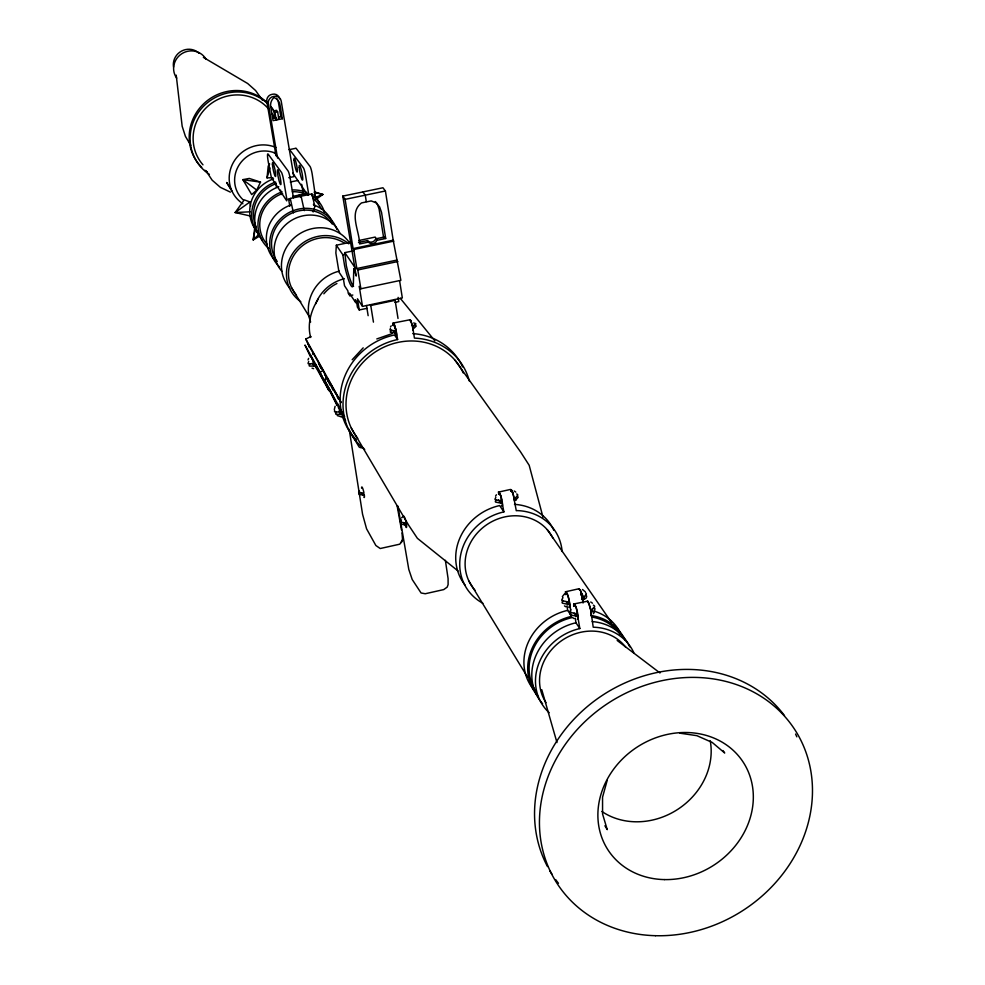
<?xml version="1.0" encoding="UTF-8"?>
<svg xmlns="http://www.w3.org/2000/svg" width="985" height="985" viewBox="0 0 985 985"><rect width="100%" height="100%" fill="white"/><g stroke="black" fill="none" stroke-linecap="round" stroke-linejoin="round"><path stroke-width="1.48" d="M565.476 594.127L565.476 591.788L578.527 588.845C582.886 590.766 581.815 598.769 583.194 602.82M355.511 268.265L353.787 268.634L353.381 283.298A24.588 3.349 78.1 0 1 344.651 266.073L342.792 254.721L336.341 245.216L351.288 242.088M402.028 532.947L402.545 539.694L399.836 544.163L380.222 548.522L375.864 545.505L366.568 528.81L362.566 514.256L349.183 429.288M290.169 200.14L290.255 198.453L311.925 193.959L314.855 206.407L313.144 211.972M392.953 325.296L393.089 323.068L410.302 319.706L412.58 326.318L414.426 338.101A65.515 60.59 -33 0 1 469.365 381.146M311.814 195.646L311.925 193.959M315.249 194.931L312.183 174A6.23 0.825 78.3 0 0 310.041 166.453L296.19 148.415A10.059 1.293 78.3 0 0 295.623 148.329L289.134 149.658A10.072 1.268 78.3 0 1 289.701 149.745L303.405 167.819A6.242 0.813 78.3 0 1 305.547 175.367L308.748 194.624M272.919 177.682L267.034 177.866L268.216 166.096L269.681 163.941M334.309 409.6L335.097 406.288M254.893 226.612L253.194 239.909L259.683 236.055M336.341 245.216L335.86 253.022L339 272.131L343.359 278.693L344.528 285.761L347.828 290.747L348.247 293.284L349.823 295.685L352.827 295.044M255.644 226.944L253.194 239.909L259.375 233.851M353.603 286.278A24.588 3.361 78.1 0 1 346.338 265.716L344.824 252.628L353.8 250.744M334.654 410.4L334.518 411.385A13.384 5.036 -25.4 0 0 334.814 411.927L339.714 412.013L340.97 414.66M310.718 355.881L316.899 368.562L316.247 367.393M607.154 780.452L602.549 797.222L602.574 814.004L607.24 829.641L604.913 825.775M267.034 177.866L269.878 167.856M308.046 359.919L308.625 358.355M401.375 542.624L402.545 539.694M256.728 190.08L260.52 182.114L249.303 178.433L242.864 179.652L251.68 194.587L256.728 190.08L242.864 179.652L260.52 182.114M578.577 589.35L579.229 588.821L580.276 590.224A7.412 1.465 76.6 0 1 582.381 596.873A7.412 1.465 76.6 0 1 582.788 602.635M318.377 298.874C311.014 310.09 307.012 324.299 310.681 337.486M367.331 240.586C369.03 244.797 375.408 244.625 376.861 240.34L385.689 238.493L384.581 236.979L375.753 238.826C374.571 242.224 369.744 243.443 367.331 240.586L358.491 242.445M336.328 411.829L335.639 413.737A13.384 5.048 -25.4 0 0 335.934 414.266L340.835 414.353L339 411.04M593.426 613.667L594.312 612.227M562.337 596.651L564.417 594.029M495.566 496.083L496.403 494.765M309.819 363.773L309.13 365.558A12.854 4.666 -25.5 0 0 309.401 366.063L314.08 366.075L312.38 363.009M308.736 361.507L308.046 363.293A12.867 4.654 -25.5 0 0 308.317 363.785L312.984 363.797L314.215 366.358M390.479 326.983L391.217 325.826M359.106 490.887L358.614 492.057A9.739 3.644 -9.4 0 0 358.872 492.463L362.763 493.239L363.108 495.344M343.445 416.113L342.94 417.234A9.739 3.447 -9.4 0 0 343.186 417.603L343.937 418.022M390.417 328.547L389.9 329.729A10.946 3.632 -9 0 0 390.183 330.11L394.603 330.8L394.985 333.225M352.174 359.747L363.182 347.853M401.597 517.876L402.545 516.953M570.721 609.629L569.822 611.771A13.47 5.578 -7.9 0 0 570.266 612.375L575.954 613.618L576.36 616.499M571.091 612.178L570.192 614.32A13.47 5.59 -7.9 0 0 570.635 614.923L576.323 616.167L574.132 613.163M562.928 600.468L562.041 602.586A13.347 5.491 -8 0 0 562.472 603.177L568.099 604.396L566.301 601.933M562.977 597.6L561.672 600.05A13.359 5.479 -8 0 0 562.103 600.653L567.729 601.86L568.136 604.716M496.194 499.752L495.295 501.599A12.386 4.74 -8.5 0 0 495.664 502.104L500.811 503.113L498.472 499.937M495.837 497.388L494.938 499.223A12.386 4.728 -8.5 0 0 495.307 499.74L500.442 500.737L500.848 503.421M401.523 522.087L400.661 523.663A10.478 4.026 -9.1 0 0 400.944 524.106L405.192 524.98L403.616 522.542M401.535 519.821L400.329 521.656A10.49 4.026 -9.1 0 0 400.612 522.099L404.86 522.973L405.229 525.239M360.091 492.254L358.922 493.928A9.727 3.644 -9.4 0 0 359.18 494.322L363.083 495.11L361.692 492.894M250.658 206.148L249.944 201.962L235.156 212.526L250.99 216.146M315.508 199.709L322.883 194.439L314.313 191.903M391.513 330.172L390.232 331.859A10.946 3.644 -9 0 0 390.528 332.253L394.948 332.942L393.323 330.775M592.17 609.395L594.189 607.979L594.657 606.304A13.482 5.578 -7.9 0 0 594.164 605.64L593.339 605.135M583.883 596.799L585.903 595.42L586.358 593.758A13.359 5.479 -8 0 0 585.89 593.105L585.619 592.921M580.608 594.435L584.253 599.336L586.26 597.944L586.728 596.294A13.359 5.491 -8 0 0 586.247 595.642L585.422 595.137M515.758 499.998L518.159 497.327A12.386 4.74 -8.5 0 0 517.753 496.76L516.706 496.194M308.367 344.836L305.793 339.025L310.964 336.513M310.509 356.902L304.981 345.058L320.088 372.084L323.117 370.606L330.11 385.27M323.696 379.902L315.422 364.302L324.988 383.116L323.696 379.902L327.315 378.092L341.032 402.619M314.843 197.653L322.883 194.439L314.313 192.457M376.812 338.938L392.129 333.619M385.689 238.493L381.527 212.304L379.582 206.825L375.913 202.775L371.185 200.915L361.483 202.935C348.53 212.908 359.611 231.056 359.574 243.972L368.427 242.113M573.738 606.391L573.713 604.002L587.934 601.133L590.692 609.703M399.614 280.799L402.323 297.938L362.505 306.384L359.254 286.376L360.867 288.777L400.87 280.319L393.187 240.192L385.406 190.979L382.931 187.766L342.768 196.113L356.25 276.046L353.787 268.634M370.249 304.747L370.754 305.498L395.12 300.326L398.014 318.463M349.823 295.685L349.416 293.148L355.794 302.789L355.302 299.785L356.533 301.632L357.432 307.197L359.266 309.967L366.949 308.33M394.948 302.383L398.777 301.57L398.112 297.384M358.749 240.525L375.162 237.077L376.861 239.429M342.768 196.113L345.095 199.364L353.11 248.602L393.187 240.192M353.11 248.602L353.738 249.513L393.852 241.091M342.792 254.721L344.491 254.364M353.738 249.513L356.829 268.523L396.869 260.089M356.829 268.523L357.814 269.964L397.903 261.517M345.095 199.364L385.406 190.979M288.777 177.669L293.862 176.623L281.193 100.999A6.181 5.935 -37 0 0 273.793 96.407A6.181 5.935 -37 0 0 268.351 103.61L277.548 158.068M290.267 182.028L297.79 180.477M292.754 196.397L306.717 193.503M272.685 118.225L275 117.757M278.484 117.043L280.799 116.575L282.35 118.742L273.054 120.638L270.703 106.712A10.133 9.702 -37.2 0 1 273.978 97.552A10.133 9.715 -36.6 0 1 280.011 104.816L282.35 118.742M275.024 118.102L276.145 119.677L278.866 119.123L277.635 111.871L276.526 110.308L273.805 110.862L275.024 118.102L276.391 117.831M273.805 110.862L274.926 112.425L277.635 111.871M250.128 211.812L235.156 212.526L244.28 199.856L249.944 201.962M342.017 417.111L337.202 415.547M573.713 604.002L574.76 604.113L576.336 607.88L579.82 628.565A52.734 46.935 -32.9 0 0 538.463 664.419A52.734 46.935 -32.9 0 0 549.187 712.709M679.638 733.148L696.875 735.672L712.241 742.456L724.701 752.996L722.965 750.545M565.476 591.788L566.535 591.948L568.123 595.703L570.771 610.281M413.7 322.932L415.596 323.572A10.946 3.632 -9 0 1 415.904 323.966L413.663 326.121L413.995 328.264L416.236 326.097A10.946 3.644 -9 0 0 415.941 325.715L414.032 325.075M393.089 323.068L396.056 329.84L397.608 339.542A65.515 60.59 -33 0 0 345.624 386.859A65.515 60.59 -33 0 0 364.709 449.529M343.63 416.138L344.516 416.36M312.048 368.156L313.612 368.661M230.379 192.124L220.418 187.372L212.144 180.181L206.124 171.045M593.352 607.511L594.534 608.188A13.47 5.59 -7.9 0 1 594.977 608.792L594.558 610.54L592.539 611.944L592.108 609.038M516.657 493.965L517.396 494.396A12.399 4.728 -8.5 0 1 517.778 494.901L517.322 496.391L515.401 497.622L515.795 500.306M203.378 57.389L247.654 83.491L255.607 90.546L262.502 100.298M564.467 605.898L565.883 606.785M572.642 617.669L574.07 618.568M582.48 589.498L585.287 591.788M590.741 602.007L592.49 603.202M514.219 491.01L515.808 492.081M305.793 339.025L341.302 402.459M318.426 362.837L321.984 369.03M617.176 640.472L659.975 672.964M457.988 570.918L417.394 538.327L408.492 524.956L351.313 428.093M337.572 405.771L327.771 386.489L337.067 404.958M375.31 201.543L377.144 203.563L379.077 209.029L383.731 238.235M400.329 298.369L434.865 340.847M362.862 191.94L365.263 195.165L366.285 201.58M581.162 593.13L582.972 595.58M375.753 238.826L376.861 240.34M455.082 360.276L520.486 451.783L529.179 465.289L542.981 517.1M394.603 299.575L395.12 300.326M547.315 529.758L611.599 622.52M292.754 173.138L307.997 195.375M313.427 204.314L314.855 206.407M344.824 252.628L354.686 267.07M397.608 339.542L394.505 334.962A65.256 60.393 -33 0 0 343.925 378.523A65.256 60.393 -33 0 0 356.361 439.741M299.095 195.079L300.363 196.951M482.859 603.263A52.71 47.686 -32.9 0 1 460.968 553.459A52.71 47.686 -32.9 0 1 503.877 511.892L499.654 505.564A52.464 47.502 -32.9 0 0 465.019 585.016M567.003 605.849L567.668 610.368L571.657 616.339A52.279 46.615 -32.9 0 0 531.444 649.866A52.279 46.615 -32.9 0 0 538.475 696.949M575.289 618.223L575.954 622.779L579.82 628.565M362.505 306.384L357.444 298.787L359.266 309.967M231.118 189.305L226.636 182.471L232.14 191.472M291.597 287.768L310.41 318.524M468.872 580.99L527.652 677.323M190.77 145.324L185.414 136.361L182.163 126.24L176.204 75.131M349.158 430.063L359.008 446.821A5.467 1.982 -9.4 0 0 363.465 447.769M331.489 385.911L335.836 393.951M323.117 370.606L308.108 344.171M315.828 367.048L328.99 390.75L320.088 372.084M336.845 404.897L324.262 379.582L343.519 414.784M338.298 407.507L341.204 412.752M343.383 416.68L345.563 420.607M313.71 363.194L314.067 363.859M337.129 396.499L338.348 398.925M324.521 373.943L326.724 378.425M340.822 411.225L337.313 403.628L343.174 415.473M314.153 363.231L311.863 358.466M344.011 415.805L344.491 416.778M312.541 353.59L312.996 354.514M320.888 368.267L318.611 363.379M327.315 378.092L333.053 390.159M308.982 346.129L309.536 347.299L308.822 345.76M327.5 380.099L327.993 381.244M301.102 196.2L304.279 210.63M290.255 198.453L293.444 212.883M541.762 689.697L556.981 742.579M397.152 505.933L401.486 529.942M583.822 596.442L584.253 599.336M288.556 198.798L289.799 206.21M276.022 155.815L266.837 101.467A6.169 5.922 -37 0 1 272.254 94.289A6.169 5.922 -37.1 0 1 279.642 98.857M280.602 190.13L281.353 194.562M275.701 182.718L276.453 187.125M301.656 184.244L303.134 193.097M280.799 116.575L278.472 102.674A10.109 9.69 -36.6 0 0 276.44 98.241M293.444 197.788L290.218 178.544A6.242 0.776 78.3 0 0 288.1 170.984L274.704 152.823A10.072 1.231 78.3 0 0 274.15 152.737M274.926 112.425L276.145 119.677M370.754 305.498L373.45 322.132M366.494 305.535L368.144 315.68M357.814 269.964L360.867 288.777M397.891 506.068L408.8 569.453L412.21 579.512L421.075 592.982L425.237 593.746L443.73 589.596L447.178 587.122L448.113 584.61L448.077 578.527L445.368 560.33M503.877 511.892L500.848 495.984L499.296 492.438L498.25 492.143L510.39 489.471L511.461 489.754L513.013 493.3L516.275 510.71L517.334 510.612A52.71 47.686 -32.9 0 1 562.127 551.489M590.803 610.343L593.216 627.199A52.734 46.935 -32.9 0 1 633.798 652.686M393.237 325.592A6.058 0.985 77.6 0 1 394.603 325.604A6.058 0.985 77.6 0 1 396.438 333.583A6.058 0.985 77.6 0 1 395.379 334.949M510.649 490.949A6.858 1.268 77 0 1 512.606 492.759A6.858 1.268 77 0 1 514.478 500.909M573.664 606.267A7.474 1.453 76.6 0 1 576.902 610.121A7.474 1.453 76.6 0 1 577.358 619.233M565.476 594.608A7.412 1.441 76.6 0 1 567.458 594.952A7.412 1.441 76.6 0 1 569.81 604.137A7.412 1.441 76.6 0 1 568.653 606.982M300.831 301.779A37.849 35.62 -33.1 0 1 295.204 250.067A37.849 35.62 -33.1 0 1 348.776 243.824M289.812 288.149A37.565 35.386 -33.1 0 1 296.694 235.809A37.565 35.386 -33.1 0 1 349.503 242.802M296.436 295.106A35.78 33.675 -33.1 0 1 298.086 249.771A35.78 33.675 -33.1 0 1 344.356 243.098M281.932 271.392A35.004 33.034 -33.2 0 1 290.44 221.046A35.004 33.034 -33.2 0 1 339.985 233.42M262.441 240.18A34.303 32.505 -33.2 0 1 278.78 186.781M314.72 195.843A34.303 32.505 -33.2 0 1 319.337 202.972M311.802 195.301A34.475 32.653 -33.2 0 1 324.422 212.095M268.745 248.516A34.475 32.653 -33.2 0 1 258.846 217.205A34.475 32.653 -33.2 0 1 282.129 191.841M292.397 189.945A34.475 32.653 -33.2 0 1 306.717 192.567M256.359 227.338A32.333 30.658 -33.2 0 1 276.145 183.678M277.253 261.53A33.256 31.421 -33.2 0 1 286.438 216.207A33.256 31.421 -33.2 0 1 332.142 223.989M279.555 266.947A35.115 33.182 -33.2 0 1 286.069 214.324A35.115 33.182 -33.2 0 1 336.895 229.443M276.169 261.419A34.931 33.022 -33.2 0 1 290.846 205.028M314.375 205.2A34.931 33.022 -33.2 0 1 332.117 221.453M795.572 734.059A140.818 123.125 -32.9 0 1 796.828 736.829M558.47 883.274A140.818 123.125 -32.9 0 1 555.663 879.605M552.166 874.532A140.818 123.125 -32.9 0 1 549.741 870.592M547.488 866.566A140.818 123.125 -32.9 0 1 604.47 693.994A140.818 123.125 -32.9 0 1 784.491 715.603M357.715 438.35A62.461 57.77 -33 0 1 376.861 350.956A62.461 57.77 -33 0 1 463.245 372.946M267.083 244.329A32.653 30.929 -33.2 0 1 282.646 193.516M292.373 191.706A32.653 30.929 -33.2 0 1 305.929 194.193M312.947 198.379A32.653 30.929 -33.2 0 1 321.245 208.894M313.956 194.451A34.13 32.37 -33.2 0 1 315.385 196.901M259.387 235.193A34.13 32.37 -33.2 0 1 275.628 182.028M257.368 231.881A34.019 32.283 -33.2 0 1 273.547 178.876M710.234 740.769A68.938 60.614 -33 0 1 677.766 809.35A68.938 60.614 -33 0 1 601.86 811.468M542.6 703.709A52.513 46.788 -32.9 0 1 535.557 656.453A52.513 46.788 -32.9 0 1 575.954 622.779M592.219 621.572A52.513 46.788 -32.9 0 1 629.735 646.837M587.491 601.589A5.233 0.948 77 0 1 588.821 603.546M587.06 601.342A7.474 1.49 76.5 0 1 589.683 605.726L590.975 611.316A7.474 1.49 76.5 0 1 590.778 615.76M535.15 690.079A50.826 45.322 -32.9 0 1 571.842 617.657M591.813 617.016A50.826 45.322 -32.9 0 1 620.242 634.525M514.502 504.369A52.464 47.502 -32.9 0 1 553.816 530.275M498.755 493.768A4.814 0.788 77.5 0 1 499.703 493.583L500.035 494.421A4.814 0.788 77.5 0 1 500.38 495.467M501.168 499.063A4.814 0.788 77.5 0 1 501.316 501.685M510.944 491.281A4.814 0.813 77.4 0 1 511.597 490.505A4.814 0.813 77.4 0 1 512.902 494.138M323.843 293.813A37.233 34.832 -33.1 0 1 336.919 283.52M592.194 615.687A52.279 46.615 -32.9 0 1 625.216 640.324M579.118 589.399A5.196 0.936 77.1 0 1 579.377 589.399M581.162 593.733A5.196 0.936 77.1 0 1 581.458 595.063M581.815 597.489A5.196 0.936 77.1 0 1 581.606 599.434M534.658 690.67A52.057 46.455 -32.9 0 1 527.628 643.759A52.057 46.455 -32.9 0 1 567.668 610.368M595.026 611.426A52.057 46.455 -32.9 0 1 621.03 634.291M412.764 333.619A65.256 60.393 -33 0 1 462.63 366.925M393.544 325.419A4.248 0.616 78 0 1 394.16 324.176A4.248 0.616 78 0 1 395.539 329.926M395.601 331.366A4.248 0.616 78 0 1 395.379 331.822M502.252 501.808A6.87 1.244 77 0 1 501.476 505.736M498.57 494.31A6.87 1.244 77 0 1 498.853 492.869M499.161 492.796A6.87 1.244 77 0 1 501.944 500.109M409.686 320.605A6.058 1.022 77.6 0 1 410.068 319.94L410.4 320.211A6.058 1.022 77.6 0 1 412.038 324.582A6.058 1.022 77.6 0 1 412.924 330.234M546.047 702.662A48.548 43.217 -32.9 0 1 561.598 640.669A48.548 43.217 -32.9 0 1 625.721 647.256M475.029 590.286A47.218 42.724 -32.9 0 1 487.009 524.537A47.218 42.724 -32.9 0 1 552.77 537.872M315.692 303.848A39.301 36.777 -33.1 0 1 344.356 278.718M310.62 322.046A39.031 36.556 -33.1 0 1 339.296 271.121M409.92 320.445A4.248 0.64 78 0 1 410.88 321.344M364.191 494.088A5.393 0.776 77.2 0 1 363.847 497.179M361.618 488.203A5.393 0.776 77.2 0 1 362.369 487.6A5.393 0.776 77.2 0 1 363.933 492.746M404.589 517.26A5.811 0.899 77.1 0 1 406.571 525.177A5.811 0.899 77.1 0 1 405.574 526.458M403.912 516.226A5.811 0.899 77.1 0 1 404.232 516.559M176.697 78.135A17.471 16.893 -33.5 0 1 181.671 53.793A17.471 16.893 -33.5 0 1 205.927 59.051M243.16 199.832A28.959 27.592 -33.3 0 1 239.958 163.707A28.959 27.592 -33.3 0 1 276.034 153.451M242.889 203.76A33.084 31.52 -33.3 0 1 233.728 161.835A33.084 31.52 -33.3 0 1 275.997 147.504M209.386 174.37A46.172 44.227 -33.3 0 1 200.866 109.212A46.172 44.227 -33.3 0 1 268.019 103.93M271.01 107.082A46.172 44.227 -33.3 0 1 274.47 111.724M207.269 172.018A46.098 44.165 -33.3 0 1 204.954 170.27M201.703 167.351A46.098 44.165 -33.3 0 1 203.538 103.905A46.098 44.165 -33.3 0 1 268.031 103.511M270.9 106.737A46.098 44.165 -33.3 0 1 273.448 110.271M271.922 113.386A43.131 41.321 -33.3 0 1 274.544 118.114M202.972 164.827A43.131 41.321 -33.3 0 1 208.611 105.555A43.131 41.321 -33.3 0 1 268.696 109.052M173.545 67.091A15.231 14.726 -33.5 0 1 199.118 53.325M286.82 199.167L286.733 200.854L271.355 177.559L268.4 162.611A10.072 1.207 78.3 0 1 268.191 154.165L281.451 172.35A6.242 0.763 78.3 0 1 283.569 179.91L286.82 199.167M655.444 935.701A141.569 123.63 -32.9 0 0 803.095 745.054A141.569 123.63 -32.9 0 0 569.342 738.91A141.569 123.63 -32.9 0 0 655.444 935.701M664.419 879.593A80.598 70.403 -32.9 0 0 747.8 770.615A80.598 70.403 -32.9 0 0 614.578 767.931A80.598 70.403 -32.9 0 0 664.419 879.593M272.439 164.594A7.129 0.862 78.3 0 0 275.209 176.303A7.129 0.862 78.3 0 0 274.556 167.795A7.129 0.862 78.3 0 0 272.439 164.594M277.45 171.932A7.585 0.923 78.3 0 0 280.393 184.38A7.585 0.923 78.3 0 0 279.728 175.367A7.585 0.923 78.3 0 0 277.45 171.932M294.035 160.149A7.129 0.911 78.3 0 0 296.817 171.846A7.129 0.911 78.3 0 0 296.226 163.338A7.129 0.911 78.3 0 0 294.035 160.149M299.206 167.45A7.572 0.973 78.3 0 0 302.173 179.886A7.572 0.973 78.3 0 0 301.558 170.861A7.572 0.973 78.3 0 0 299.206 167.45"/></g></svg>
